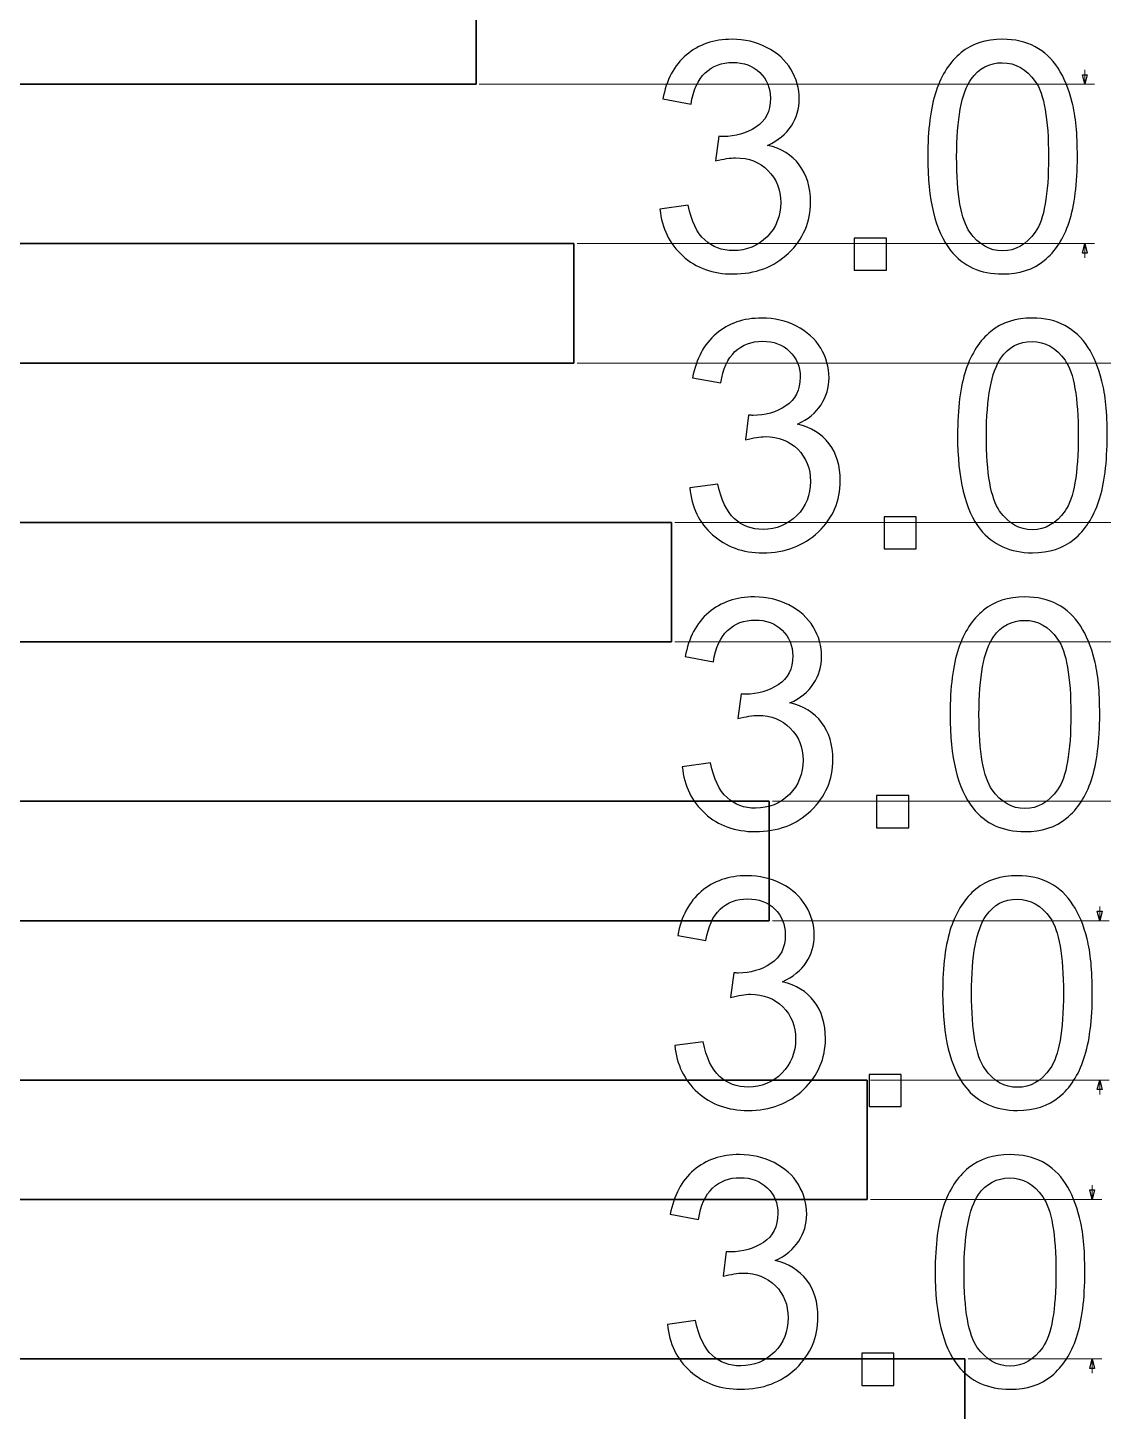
# Model space of a CAD drawing. Header units: centimetres. Extents: x -208 to 206, y -104 to 104.
# Drawn here: x -115.53 to -104.67, y -19.51 to -5.55 of the extents above; entities that cross this region are included whole.
import ezdxf

# ---------------------------------------------------------------- set-up
doc = ezdxf.new("R2010")
doc.units = ezdxf.units.CM
doc.header["$MEASUREMENT"] = 0
doc.layers.add('#Layer 1', color=7, linetype='Continuous')

msp = doc.modelspace()

# ---------------------------------------------------------------- linework, layer by layer
at = {"layer": '#Layer 1', "color": 3, "lineweight": 35}
for points in [[(-111.003, -4.91897), (-111.003, -4.91897), (-111.003, -6.12476), (-111.003, -6.12476)], [(-126.26927, -6.12476), (-126.26927, -6.12476), (-111.003, -6.12476), (-111.003, -6.12476)], [(-110.01695, -7.73219), (-110.01695, -7.73219), (-127.22598, -7.73219), (-127.22598, -7.73219)], [(-110.01695, -7.73219), (-110.01695, -7.73219), (-110.01695, -8.93798), (-110.01695, -8.93798)], [(-127.22598, -8.93798), (-127.22598, -8.93798), (-110.01695, -8.93798), (-110.01695, -8.93798)], [(-109.03068, -10.54563), (-109.03068, -10.54563), (-128.18268, -10.54563), (-128.18268, -10.54563)], [(-109.03068, -10.54563), (-109.03068, -10.54563), (-109.03068, -11.7512), (-109.03068, -11.7512)], [(-128.18268, -11.7512), (-128.18268, -11.7512), (-109.03068, -11.7512), (-109.03068, -11.7512)], [(-108.04441, -13.35884), (-108.04441, -13.35884), (-129.13916, -13.35884), (-129.13916, -13.35884)], [(-108.04441, -13.35884), (-108.04441, -13.35884), (-108.04441, -14.56441), (-108.04441, -14.56441)], [(-129.13916, -14.56441), (-129.13916, -14.56441), (-108.04441, -14.56441), (-108.04441, -14.56441)], [(-107.05814, -16.17206), (-107.05814, -16.17206), (-130.09586, -16.17206), (-130.09586, -16.17206)], [(-107.05814, -16.17206), (-107.05814, -16.17206), (-107.05814, -17.37785), (-107.05814, -17.37785)], [(-130.09586, -17.37785), (-130.09586, -17.37785), (-107.05814, -17.37785), (-107.05814, -17.37785)], [(-106.07186, -18.98528), (-106.07186, -18.98528), (-131.05257, -18.98528), (-131.05257, -18.98528)], [(-106.07186, -18.98528), (-106.07186, -18.98528), (-106.07186, -20.19107), (-106.07186, -20.19107)]]:
    msp.add_open_spline(points, degree=3, dxfattribs=at)
at = {"layer": '#Layer 1', "color": 8}
for points, knots in [([(-109.14744, -7.38483), (-109.14744, -7.38483), (-108.86235, -7.34595), (-108.86235, -7.34595), (-108.86235, -7.34595), (-108.82941, -7.50793), (-108.77434, -7.62456), (-108.69604, -7.69584), (-108.69604, -7.69584), (-108.61775, -7.76711), (-108.52164, -7.80275), (-108.40771, -7.80275), (-108.40771, -7.80275), (-108.27272, -7.80275), (-108.15879, -7.75631), (-108.067, -7.66344), (-108.067, -7.66344), (-107.97521, -7.57057), (-107.92931, -7.45556), (-107.92931, -7.31841), (-107.92931, -7.31841), (-107.92931, -7.18774), (-107.97197, -7.07975), (-108.05782, -6.99444), (-108.05782, -6.99444), (-108.14313, -6.90967), (-108.25166, -6.86701), (-108.38395, -6.86701), (-108.38395, -6.86701), (-108.43795, -6.86701), (-108.5049, -6.87781), (-108.58535, -6.89887), (-108.58535, -6.89887), (-108.58535, -6.89887), (-108.5535, -6.64941), (-108.5535, -6.64941), (-108.5535, -6.64941), (-108.5346, -6.65157), (-108.51894, -6.65265), (-108.5076, -6.65265), (-108.5076, -6.65265), (-108.38557, -6.65265), (-108.2765, -6.62079), (-108.17877, -6.55762), (-108.17877, -6.55762), (-108.08158, -6.49444), (-108.03298, -6.39725), (-108.03298, -6.26605), (-108.03298, -6.26605), (-108.03298, -6.16183), (-108.06862, -6.07544), (-108.13935, -6.00687), (-108.13935, -6.00687), (-108.21009, -5.93829), (-108.30134, -5.90428), (-108.41311, -5.90428), (-108.41311, -5.90428), (-108.52434, -5.90428), (-108.61667, -5.93937), (-108.69064, -6.00957), (-108.69064, -6.00957), (-108.76462, -6.07976), (-108.81213, -6.18505), (-108.83319, -6.32544), (-108.83319, -6.32544), (-108.83319, -6.32544), (-109.11828, -6.2736), (-109.11828, -6.2736), (-109.11828, -6.2736), (-109.08319, -6.08246), (-109.00435, -5.93397), (-108.88071, -5.82868), (-108.88071, -5.82868), (-108.7576, -5.72339), (-108.60371, -5.67102), (-108.42013, -5.67102), (-108.42013, -5.67102), (-108.29378, -5.67102), (-108.17715, -5.69802), (-108.07078, -5.75255), (-108.07078, -5.75255), (-107.96387, -5.80655), (-107.88234, -5.88052), (-107.82618, -5.97393), (-107.82618, -5.97393), (-107.76949, -6.06788), (-107.74141, -6.16723), (-107.74141, -6.27252), (-107.74141, -6.27252), (-107.74141, -6.37242), (-107.76841, -6.46313), (-107.82186, -6.5452), (-107.82186, -6.5452), (-107.87586, -6.62727), (-107.95577, -6.69261), (-108.06106, -6.7412), (-108.06106, -6.7412), (-107.92391, -6.77252), (-107.81754, -6.83839), (-107.74141, -6.93829), (-107.74141, -6.93829), (-107.66581, -7.03764), (-107.62802, -7.1629), (-107.62802, -7.31247), (-107.62802, -7.31247), (-107.62802, -7.51495), (-107.70199, -7.6872), (-107.8494, -7.82813), (-107.8494, -7.82813), (-107.99735, -7.96905), (-108.18417, -8.03925), (-108.40987, -8.03925), (-108.40987, -8.03925), (-108.61343, -8.03925), (-108.78243, -7.97823), (-108.91688, -7.85674), (-108.91688, -7.85674), (-109.05187, -7.73525), (-109.12854, -7.57813), (-109.14744, -7.38483)], [0, 0, 0, 0, 0.03225806, 0.03225806, 0.03225806, 0.03225806, 0.06451613, 0.06451613, 0.06451613, 0.06451613, 0.09677419, 0.09677419, 0.09677419, 0.09677419, 0.12903226, 0.12903226, 0.12903226, 0.12903226, 0.16129032, 0.16129032, 0.16129032, 0.16129032, 0.19354839, 0.19354839, 0.19354839, 0.19354839, 0.22580645, 0.22580645, 0.22580645, 0.22580645, 0.25806452, 0.25806452, 0.25806452, 0.25806452, 0.29032258, 0.29032258, 0.29032258, 0.29032258, 0.32258065, 0.32258065, 0.32258065, 0.32258065, 0.35483871, 0.35483871, 0.35483871, 0.35483871, 0.38709677, 0.38709677, 0.38709677, 0.38709677, 0.41935484, 0.41935484, 0.41935484, 0.41935484, 0.4516129, 0.4516129, 0.4516129, 0.4516129, 0.48387097, 0.48387097, 0.48387097, 0.48387097, 0.51612903, 0.51612903, 0.51612903, 0.51612903, 0.5483871, 0.5483871, 0.5483871, 0.5483871, 0.58064516, 0.58064516, 0.58064516, 0.58064516, 0.61290323, 0.61290323, 0.61290323, 0.61290323, 0.64516129, 0.64516129, 0.64516129, 0.64516129, 0.67741935, 0.67741935, 0.67741935, 0.67741935, 0.70967742, 0.70967742, 0.70967742, 0.70967742, 0.74193548, 0.74193548, 0.74193548, 0.74193548, 0.77419355, 0.77419355, 0.77419355, 0.77419355, 0.80645161, 0.80645161, 0.80645161, 0.80645161, 0.83870968, 0.83870968, 0.83870968, 0.83870968, 0.87096774, 0.87096774, 0.87096774, 0.87096774, 0.90322581, 0.90322581, 0.90322581, 0.90322581, 0.93548387, 0.93548387, 0.93548387, 0.93548387, 1, 1, 1, 1]), ([(-106.44552, -6.85567), (-106.44552, -6.58192), (-106.41744, -6.36054), (-106.36129, -6.19315), (-106.36129, -6.19315), (-106.30459, -6.02523), (-106.2209, -5.89618), (-106.10967, -5.80601), (-106.10967, -5.80601), (-105.99898, -5.71583), (-105.85913, -5.67102), (-105.69067, -5.67102), (-105.69067, -5.67102), (-105.56648, -5.67102), (-105.45741, -5.69586), (-105.36292, -5.74607), (-105.36292, -5.74607), (-105.26897, -5.79629), (-105.19121, -5.86864), (-105.13074, -5.96313), (-105.13074, -5.96313), (-105.07027, -6.05708), (-105.02275, -6.17209), (-104.98819, -6.30762), (-104.98819, -6.30762), (-104.9531, -6.44315), (-104.93582, -6.62619), (-104.93582, -6.85567), (-104.93582, -6.85567), (-104.93582, -7.12781), (-104.96389, -7.34811), (-105.01951, -7.51549), (-105.01951, -7.51549), (-105.07512, -7.68342), (-105.15882, -7.81247), (-105.27005, -7.90318), (-105.27005, -7.90318), (-105.38074, -7.99389), (-105.52112, -8.03925), (-105.69067, -8.03925), (-105.69067, -8.03925), (-105.91367, -8.03925), (-106.08915, -7.95987), (-106.21658, -7.80059), (-106.21658, -7.80059), (-106.36939, -7.60621), (-106.44552, -7.29141), (-106.44552, -6.85567)], [0, 0, 0, 0, 0.07692308, 0.07692308, 0.07692308, 0.07692308, 0.15384615, 0.15384615, 0.15384615, 0.15384615, 0.23076923, 0.23076923, 0.23076923, 0.23076923, 0.30769231, 0.30769231, 0.30769231, 0.30769231, 0.38461538, 0.38461538, 0.38461538, 0.38461538, 0.46153846, 0.46153846, 0.46153846, 0.46153846, 0.53846154, 0.53846154, 0.53846154, 0.53846154, 0.61538462, 0.61538462, 0.61538462, 0.61538462, 0.69230769, 0.69230769, 0.69230769, 0.69230769, 0.76923077, 0.76923077, 0.76923077, 0.76923077, 0.84615385, 0.84615385, 0.84615385, 0.84615385, 1, 1, 1, 1]), ([(-106.15395, -6.85675), (-106.15395, -7.2385), (-106.10967, -7.49228), (-106.02058, -7.61754), (-106.02058, -7.61754), (-105.93149, -7.74335), (-105.82134, -7.80599), (-105.69067, -7.80599), (-105.69067, -7.80599), (-105.56, -7.80599), (-105.44985, -7.74281), (-105.36076, -7.617), (-105.36076, -7.617), (-105.27167, -7.49066), (-105.22739, -7.23742), (-105.22739, -6.85675), (-105.22739, -6.85675), (-105.22739, -6.47501), (-105.27167, -6.22123), (-105.36076, -6.09596), (-105.36076, -6.09596), (-105.44931, -5.97015), (-105.56054, -5.90752), (-105.69391, -5.90752), (-105.69391, -5.90752), (-105.82458, -5.90752), (-105.92933, -5.96313), (-106.00762, -6.07382), (-106.00762, -6.07382), (-106.10535, -6.21475), (-106.15395, -6.47609), (-106.15395, -6.85675)], [0, 0, 0, 0, 0.11111111, 0.11111111, 0.11111111, 0.11111111, 0.22222222, 0.22222222, 0.22222222, 0.22222222, 0.33333333, 0.33333333, 0.33333333, 0.33333333, 0.44444444, 0.44444444, 0.44444444, 0.44444444, 0.55555556, 0.55555556, 0.55555556, 0.55555556, 0.66666667, 0.66666667, 0.66666667, 0.66666667, 0.77777778, 0.77777778, 0.77777778, 0.77777778, 1, 1, 1, 1]), ([(-104.86092, -6.12476), (-104.86092, -6.12476), (-104.83673, -6.02822), (-104.83673, -6.02822), (-104.83673, -6.02822), (-104.83673, -6.02822), (-104.88511, -6.02822), (-104.88511, -6.02822), (-104.88511, -6.02822), (-104.88511, -6.02822), (-104.86092, -6.12476), (-104.86092, -6.12476)], [0, 0, 0, 0, 0.25, 0.25, 0.25, 0.25, 0.5, 0.5, 0.5, 0.5, 1, 1, 1, 1]), ([(-107.18688, -8.00037), (-107.18688, -8.00037), (-107.18688, -7.6764), (-107.18688, -7.6764), (-107.18688, -7.6764), (-107.18688, -7.6764), (-106.86291, -7.6764), (-106.86291, -7.6764), (-106.86291, -7.6764), (-106.86291, -7.6764), (-106.86291, -8.00037), (-106.86291, -8.00037), (-106.86291, -8.00037), (-106.86291, -8.00037), (-107.18688, -8.00037), (-107.18688, -8.00037)], [0, 0, 0, 0, 0.2, 0.2, 0.2, 0.2, 0.4, 0.4, 0.4, 0.4, 0.6, 0.6, 0.6, 0.6, 1, 1, 1, 1]), ([(-104.86092, -7.73219), (-104.86092, -7.73219), (-104.88511, -7.82873), (-104.88511, -7.82873), (-104.88511, -7.82873), (-104.88511, -7.82873), (-104.83673, -7.82873), (-104.83673, -7.82873), (-104.83673, -7.82873), (-104.83673, -7.82873), (-104.86092, -7.73219), (-104.86092, -7.73219)], [0, 0, 0, 0, 0.25, 0.25, 0.25, 0.25, 0.5, 0.5, 0.5, 0.5, 1, 1, 1, 1]), ([(-108.847, -10.19802), (-108.847, -10.19802), (-108.56191, -10.15914), (-108.56191, -10.15914), (-108.56191, -10.15914), (-108.52897, -10.32112), (-108.4739, -10.43775), (-108.3956, -10.50903), (-108.3956, -10.50903), (-108.31731, -10.5803), (-108.2212, -10.61594), (-108.10727, -10.61594), (-108.10727, -10.61594), (-107.97228, -10.61594), (-107.85835, -10.5695), (-107.76656, -10.47663), (-107.76656, -10.47663), (-107.67477, -10.38376), (-107.62887, -10.26875), (-107.62887, -10.1316), (-107.62887, -10.1316), (-107.62887, -10.00093), (-107.67153, -9.89294), (-107.75738, -9.80763), (-107.75738, -9.80763), (-107.84269, -9.72286), (-107.95122, -9.6802), (-108.08351, -9.6802), (-108.08351, -9.6802), (-108.13751, -9.6802), (-108.20446, -9.691), (-108.28491, -9.71206), (-108.28491, -9.71206), (-108.28491, -9.71206), (-108.25306, -9.4626), (-108.25306, -9.4626), (-108.25306, -9.4626), (-108.23416, -9.46476), (-108.2185, -9.46584), (-108.20716, -9.46584), (-108.20716, -9.46584), (-108.08513, -9.46584), (-107.97606, -9.43398), (-107.87833, -9.37081), (-107.87833, -9.37081), (-107.78114, -9.30763), (-107.73254, -9.21044), (-107.73254, -9.07924), (-107.73254, -9.07924), (-107.73254, -8.97502), (-107.76818, -8.88863), (-107.83891, -8.82006), (-107.83891, -8.82006), (-107.90965, -8.75148), (-108.0009, -8.71747), (-108.11267, -8.71747), (-108.11267, -8.71747), (-108.2239, -8.71747), (-108.31623, -8.75256), (-108.3902, -8.82276), (-108.3902, -8.82276), (-108.46418, -8.89295), (-108.51169, -8.99824), (-108.53275, -9.13863), (-108.53275, -9.13863), (-108.53275, -9.13863), (-108.81784, -9.08679), (-108.81784, -9.08679), (-108.81784, -9.08679), (-108.78275, -8.89565), (-108.70391, -8.74716), (-108.58027, -8.64187), (-108.58027, -8.64187), (-108.45716, -8.53658), (-108.30327, -8.48421), (-108.11969, -8.48421), (-108.11969, -8.48421), (-107.99334, -8.48421), (-107.87671, -8.51121), (-107.77034, -8.56574), (-107.77034, -8.56574), (-107.66343, -8.61974), (-107.5819, -8.69371), (-107.52574, -8.78712), (-107.52574, -8.78712), (-107.46905, -8.88107), (-107.44097, -8.98042), (-107.44097, -9.08571), (-107.44097, -9.08571), (-107.44097, -9.18561), (-107.46797, -9.27632), (-107.52142, -9.35839), (-107.52142, -9.35839), (-107.57542, -9.44046), (-107.65533, -9.5058), (-107.76062, -9.55439), (-107.76062, -9.55439), (-107.62347, -9.58571), (-107.5171, -9.65158), (-107.44097, -9.75148), (-107.44097, -9.75148), (-107.36537, -9.85083), (-107.32758, -9.97609), (-107.32758, -10.12566), (-107.32758, -10.12566), (-107.32758, -10.32814), (-107.40155, -10.50039), (-107.54896, -10.64132), (-107.54896, -10.64132), (-107.69691, -10.78224), (-107.88373, -10.85244), (-108.10943, -10.85244), (-108.10943, -10.85244), (-108.31299, -10.85244), (-108.48199, -10.79142), (-108.61644, -10.66993), (-108.61644, -10.66993), (-108.75143, -10.54844), (-108.8281, -10.39132), (-108.847, -10.19802)], [0, 0, 0, 0, 0.03225806, 0.03225806, 0.03225806, 0.03225806, 0.06451613, 0.06451613, 0.06451613, 0.06451613, 0.09677419, 0.09677419, 0.09677419, 0.09677419, 0.12903226, 0.12903226, 0.12903226, 0.12903226, 0.16129032, 0.16129032, 0.16129032, 0.16129032, 0.19354839, 0.19354839, 0.19354839, 0.19354839, 0.22580645, 0.22580645, 0.22580645, 0.22580645, 0.25806452, 0.25806452, 0.25806452, 0.25806452, 0.29032258, 0.29032258, 0.29032258, 0.29032258, 0.32258065, 0.32258065, 0.32258065, 0.32258065, 0.35483871, 0.35483871, 0.35483871, 0.35483871, 0.38709677, 0.38709677, 0.38709677, 0.38709677, 0.41935484, 0.41935484, 0.41935484, 0.41935484, 0.4516129, 0.4516129, 0.4516129, 0.4516129, 0.48387097, 0.48387097, 0.48387097, 0.48387097, 0.51612903, 0.51612903, 0.51612903, 0.51612903, 0.5483871, 0.5483871, 0.5483871, 0.5483871, 0.58064516, 0.58064516, 0.58064516, 0.58064516, 0.61290323, 0.61290323, 0.61290323, 0.61290323, 0.64516129, 0.64516129, 0.64516129, 0.64516129, 0.67741935, 0.67741935, 0.67741935, 0.67741935, 0.70967742, 0.70967742, 0.70967742, 0.70967742, 0.74193548, 0.74193548, 0.74193548, 0.74193548, 0.77419355, 0.77419355, 0.77419355, 0.77419355, 0.80645161, 0.80645161, 0.80645161, 0.80645161, 0.83870968, 0.83870968, 0.83870968, 0.83870968, 0.87096774, 0.87096774, 0.87096774, 0.87096774, 0.90322581, 0.90322581, 0.90322581, 0.90322581, 0.93548387, 0.93548387, 0.93548387, 0.93548387, 1, 1, 1, 1]), ([(-106.14508, -9.66886), (-106.14508, -9.39511), (-106.117, -9.17373), (-106.06085, -9.00634), (-106.06085, -9.00634), (-106.00415, -8.83842), (-105.92046, -8.70937), (-105.80923, -8.6192), (-105.80923, -8.6192), (-105.69854, -8.52902), (-105.55869, -8.48421), (-105.39023, -8.48421), (-105.39023, -8.48421), (-105.26604, -8.48421), (-105.15697, -8.50905), (-105.06248, -8.55926), (-105.06248, -8.55926), (-104.96853, -8.60948), (-104.89077, -8.68183), (-104.8303, -8.77632), (-104.8303, -8.77632), (-104.76983, -8.87027), (-104.72231, -8.98528), (-104.68775, -9.12081), (-104.68775, -9.12081), (-104.65266, -9.25634), (-104.63538, -9.43938), (-104.63538, -9.66886), (-104.63538, -9.66886), (-104.63538, -9.941), (-104.66345, -10.1613), (-104.71907, -10.32868), (-104.71907, -10.32868), (-104.77468, -10.49661), (-104.85838, -10.62566), (-104.96961, -10.71637), (-104.96961, -10.71637), (-105.0803, -10.80708), (-105.22068, -10.85244), (-105.39023, -10.85244), (-105.39023, -10.85244), (-105.61323, -10.85244), (-105.78871, -10.77306), (-105.91614, -10.61378), (-105.91614, -10.61378), (-106.06895, -10.4194), (-106.14508, -10.1046), (-106.14508, -9.66886)], [0, 0, 0, 0, 0.07692308, 0.07692308, 0.07692308, 0.07692308, 0.15384615, 0.15384615, 0.15384615, 0.15384615, 0.23076923, 0.23076923, 0.23076923, 0.23076923, 0.30769231, 0.30769231, 0.30769231, 0.30769231, 0.38461538, 0.38461538, 0.38461538, 0.38461538, 0.46153846, 0.46153846, 0.46153846, 0.46153846, 0.53846154, 0.53846154, 0.53846154, 0.53846154, 0.61538462, 0.61538462, 0.61538462, 0.61538462, 0.69230769, 0.69230769, 0.69230769, 0.69230769, 0.76923077, 0.76923077, 0.76923077, 0.76923077, 0.84615385, 0.84615385, 0.84615385, 0.84615385, 1, 1, 1, 1]), ([(-105.85351, -9.66994), (-105.85351, -10.05169), (-105.80923, -10.30547), (-105.72014, -10.43073), (-105.72014, -10.43073), (-105.63105, -10.55654), (-105.5209, -10.61918), (-105.39023, -10.61918), (-105.39023, -10.61918), (-105.25956, -10.61918), (-105.14941, -10.556), (-105.06032, -10.43019), (-105.06032, -10.43019), (-104.97123, -10.30385), (-104.92695, -10.05061), (-104.92695, -9.66994), (-104.92695, -9.66994), (-104.92695, -9.2882), (-104.97123, -9.03442), (-105.06032, -8.90915), (-105.06032, -8.90915), (-105.14887, -8.78334), (-105.2601, -8.72071), (-105.39347, -8.72071), (-105.39347, -8.72071), (-105.52414, -8.72071), (-105.62889, -8.77632), (-105.70718, -8.88701), (-105.70718, -8.88701), (-105.80491, -9.02794), (-105.85351, -9.28928), (-105.85351, -9.66994)], [0, 0, 0, 0, 0.11111111, 0.11111111, 0.11111111, 0.11111111, 0.22222222, 0.22222222, 0.22222222, 0.22222222, 0.33333333, 0.33333333, 0.33333333, 0.33333333, 0.44444444, 0.44444444, 0.44444444, 0.44444444, 0.55555556, 0.55555556, 0.55555556, 0.55555556, 0.66666667, 0.66666667, 0.66666667, 0.66666667, 0.77777778, 0.77777778, 0.77777778, 0.77777778, 1, 1, 1, 1]), ([(-106.88644, -10.81356), (-106.88644, -10.81356), (-106.88644, -10.48959), (-106.88644, -10.48959), (-106.88644, -10.48959), (-106.88644, -10.48959), (-106.56247, -10.48959), (-106.56247, -10.48959), (-106.56247, -10.48959), (-106.56247, -10.48959), (-106.56247, -10.81356), (-106.56247, -10.81356), (-106.56247, -10.81356), (-106.56247, -10.81356), (-106.88644, -10.81356), (-106.88644, -10.81356)], [0, 0, 0, 0, 0.2, 0.2, 0.2, 0.2, 0.4, 0.4, 0.4, 0.4, 0.6, 0.6, 0.6, 0.6, 1, 1, 1, 1]), ([(-108.92215, -13.01129), (-108.92215, -13.01129), (-108.63706, -12.97241), (-108.63706, -12.97241), (-108.63706, -12.97241), (-108.60412, -13.13439), (-108.54905, -13.25102), (-108.47075, -13.3223), (-108.47075, -13.3223), (-108.39246, -13.39357), (-108.29635, -13.42921), (-108.18242, -13.42921), (-108.18242, -13.42921), (-108.04743, -13.42921), (-107.9335, -13.38277), (-107.84171, -13.2899), (-107.84171, -13.2899), (-107.74992, -13.19703), (-107.70402, -13.08202), (-107.70402, -12.94487), (-107.70402, -12.94487), (-107.70402, -12.8142), (-107.74668, -12.70621), (-107.83253, -12.6209), (-107.83253, -12.6209), (-107.91784, -12.53613), (-108.02637, -12.49347), (-108.15866, -12.49347), (-108.15866, -12.49347), (-108.21266, -12.49347), (-108.27961, -12.50427), (-108.36006, -12.52533), (-108.36006, -12.52533), (-108.36006, -12.52533), (-108.32821, -12.27587), (-108.32821, -12.27587), (-108.32821, -12.27587), (-108.30931, -12.27803), (-108.29365, -12.27911), (-108.28231, -12.27911), (-108.28231, -12.27911), (-108.16028, -12.27911), (-108.05121, -12.24725), (-107.95348, -12.18408), (-107.95348, -12.18408), (-107.85629, -12.1209), (-107.80769, -12.02371), (-107.80769, -11.89251), (-107.80769, -11.89251), (-107.80769, -11.78829), (-107.84333, -11.7019), (-107.91406, -11.63333), (-107.91406, -11.63333), (-107.9848, -11.56475), (-108.07605, -11.53074), (-108.18782, -11.53074), (-108.18782, -11.53074), (-108.29905, -11.53074), (-108.39138, -11.56583), (-108.46535, -11.63603), (-108.46535, -11.63603), (-108.53933, -11.70622), (-108.58684, -11.81151), (-108.6079, -11.9519), (-108.6079, -11.9519), (-108.6079, -11.9519), (-108.89299, -11.90006), (-108.89299, -11.90006), (-108.89299, -11.90006), (-108.8579, -11.70892), (-108.77906, -11.56043), (-108.65542, -11.45514), (-108.65542, -11.45514), (-108.53231, -11.34985), (-108.37842, -11.29748), (-108.19484, -11.29748), (-108.19484, -11.29748), (-108.06849, -11.29748), (-107.95186, -11.32448), (-107.84549, -11.37901), (-107.84549, -11.37901), (-107.73858, -11.43301), (-107.65705, -11.50698), (-107.60089, -11.60039), (-107.60089, -11.60039), (-107.5442, -11.69434), (-107.51612, -11.79369), (-107.51612, -11.89898), (-107.51612, -11.89898), (-107.51612, -11.99888), (-107.54312, -12.08959), (-107.59657, -12.17166), (-107.59657, -12.17166), (-107.65057, -12.25373), (-107.73048, -12.31907), (-107.83577, -12.36766), (-107.83577, -12.36766), (-107.69862, -12.39898), (-107.59225, -12.46485), (-107.51612, -12.56475), (-107.51612, -12.56475), (-107.44052, -12.6641), (-107.40273, -12.78936), (-107.40273, -12.93893), (-107.40273, -12.93893), (-107.40273, -13.14141), (-107.4767, -13.31366), (-107.62411, -13.45459), (-107.62411, -13.45459), (-107.77206, -13.59551), (-107.95888, -13.66571), (-108.18458, -13.66571), (-108.18458, -13.66571), (-108.38814, -13.66571), (-108.55714, -13.60469), (-108.69159, -13.4832), (-108.69159, -13.4832), (-108.82658, -13.36171), (-108.90325, -13.20459), (-108.92215, -13.01129)], [0, 0, 0, 0, 0.03225806, 0.03225806, 0.03225806, 0.03225806, 0.06451613, 0.06451613, 0.06451613, 0.06451613, 0.09677419, 0.09677419, 0.09677419, 0.09677419, 0.12903226, 0.12903226, 0.12903226, 0.12903226, 0.16129032, 0.16129032, 0.16129032, 0.16129032, 0.19354839, 0.19354839, 0.19354839, 0.19354839, 0.22580645, 0.22580645, 0.22580645, 0.22580645, 0.25806452, 0.25806452, 0.25806452, 0.25806452, 0.29032258, 0.29032258, 0.29032258, 0.29032258, 0.32258065, 0.32258065, 0.32258065, 0.32258065, 0.35483871, 0.35483871, 0.35483871, 0.35483871, 0.38709677, 0.38709677, 0.38709677, 0.38709677, 0.41935484, 0.41935484, 0.41935484, 0.41935484, 0.4516129, 0.4516129, 0.4516129, 0.4516129, 0.48387097, 0.48387097, 0.48387097, 0.48387097, 0.51612903, 0.51612903, 0.51612903, 0.51612903, 0.5483871, 0.5483871, 0.5483871, 0.5483871, 0.58064516, 0.58064516, 0.58064516, 0.58064516, 0.61290323, 0.61290323, 0.61290323, 0.61290323, 0.64516129, 0.64516129, 0.64516129, 0.64516129, 0.67741935, 0.67741935, 0.67741935, 0.67741935, 0.70967742, 0.70967742, 0.70967742, 0.70967742, 0.74193548, 0.74193548, 0.74193548, 0.74193548, 0.77419355, 0.77419355, 0.77419355, 0.77419355, 0.80645161, 0.80645161, 0.80645161, 0.80645161, 0.83870968, 0.83870968, 0.83870968, 0.83870968, 0.87096774, 0.87096774, 0.87096774, 0.87096774, 0.90322581, 0.90322581, 0.90322581, 0.90322581, 0.93548387, 0.93548387, 0.93548387, 0.93548387, 1, 1, 1, 1]), ([(-106.22023, -12.48213), (-106.22023, -12.20838), (-106.19215, -11.987), (-106.136, -11.81961), (-106.136, -11.81961), (-106.0793, -11.65169), (-105.99561, -11.52264), (-105.88438, -11.43247), (-105.88438, -11.43247), (-105.77369, -11.34229), (-105.63384, -11.29748), (-105.46538, -11.29748), (-105.46538, -11.29748), (-105.34119, -11.29748), (-105.23212, -11.32232), (-105.13763, -11.37253), (-105.13763, -11.37253), (-105.04368, -11.42275), (-104.96592, -11.4951), (-104.90545, -11.58959), (-104.90545, -11.58959), (-104.84498, -11.68354), (-104.79746, -11.79855), (-104.7629, -11.93408), (-104.7629, -11.93408), (-104.72781, -12.06961), (-104.71053, -12.25265), (-104.71053, -12.48213), (-104.71053, -12.48213), (-104.71053, -12.75427), (-104.7386, -12.97457), (-104.79422, -13.14195), (-104.79422, -13.14195), (-104.84983, -13.30988), (-104.93353, -13.43893), (-105.04476, -13.52964), (-105.04476, -13.52964), (-105.15545, -13.62035), (-105.29583, -13.66571), (-105.46538, -13.66571), (-105.46538, -13.66571), (-105.68838, -13.66571), (-105.86386, -13.58633), (-105.99129, -13.42705), (-105.99129, -13.42705), (-106.1441, -13.23267), (-106.22023, -12.91787), (-106.22023, -12.48213)], [0, 0, 0, 0, 0.07692308, 0.07692308, 0.07692308, 0.07692308, 0.15384615, 0.15384615, 0.15384615, 0.15384615, 0.23076923, 0.23076923, 0.23076923, 0.23076923, 0.30769231, 0.30769231, 0.30769231, 0.30769231, 0.38461538, 0.38461538, 0.38461538, 0.38461538, 0.46153846, 0.46153846, 0.46153846, 0.46153846, 0.53846154, 0.53846154, 0.53846154, 0.53846154, 0.61538462, 0.61538462, 0.61538462, 0.61538462, 0.69230769, 0.69230769, 0.69230769, 0.69230769, 0.76923077, 0.76923077, 0.76923077, 0.76923077, 0.84615385, 0.84615385, 0.84615385, 0.84615385, 1, 1, 1, 1]), ([(-105.92866, -12.48321), (-105.92866, -12.86496), (-105.88438, -13.11874), (-105.79529, -13.244), (-105.79529, -13.244), (-105.7062, -13.36981), (-105.59605, -13.43245), (-105.46538, -13.43245), (-105.46538, -13.43245), (-105.33471, -13.43245), (-105.22456, -13.36927), (-105.13547, -13.24346), (-105.13547, -13.24346), (-105.04638, -13.11712), (-105.0021, -12.86388), (-105.0021, -12.48321), (-105.0021, -12.48321), (-105.0021, -12.10147), (-105.04638, -11.84769), (-105.13547, -11.72242), (-105.13547, -11.72242), (-105.22402, -11.59661), (-105.33525, -11.53398), (-105.46862, -11.53398), (-105.46862, -11.53398), (-105.59929, -11.53398), (-105.70404, -11.58959), (-105.78233, -11.70028), (-105.78233, -11.70028), (-105.88006, -11.84121), (-105.92866, -12.10255), (-105.92866, -12.48321)], [0, 0, 0, 0, 0.11111111, 0.11111111, 0.11111111, 0.11111111, 0.22222222, 0.22222222, 0.22222222, 0.22222222, 0.33333333, 0.33333333, 0.33333333, 0.33333333, 0.44444444, 0.44444444, 0.44444444, 0.44444444, 0.55555556, 0.55555556, 0.55555556, 0.55555556, 0.66666667, 0.66666667, 0.66666667, 0.66666667, 0.77777778, 0.77777778, 0.77777778, 0.77777778, 1, 1, 1, 1]), ([(-106.96159, -13.62683), (-106.96159, -13.62683), (-106.96159, -13.30286), (-106.96159, -13.30286), (-106.96159, -13.30286), (-106.96159, -13.30286), (-106.63762, -13.30286), (-106.63762, -13.30286), (-106.63762, -13.30286), (-106.63762, -13.30286), (-106.63762, -13.62683), (-106.63762, -13.62683), (-106.63762, -13.62683), (-106.63762, -13.62683), (-106.96159, -13.62683), (-106.96159, -13.62683)], [0, 0, 0, 0, 0.2, 0.2, 0.2, 0.2, 0.4, 0.4, 0.4, 0.4, 0.6, 0.6, 0.6, 0.6, 1, 1, 1, 1]), ([(-108.99722, -15.82456), (-108.99722, -15.82456), (-108.71213, -15.78568), (-108.71213, -15.78568), (-108.71213, -15.78568), (-108.67919, -15.94766), (-108.62412, -16.06429), (-108.54582, -16.13557), (-108.54582, -16.13557), (-108.46753, -16.20684), (-108.37142, -16.24248), (-108.25749, -16.24248), (-108.25749, -16.24248), (-108.1225, -16.24248), (-108.00857, -16.19604), (-107.91678, -16.10317), (-107.91678, -16.10317), (-107.82499, -16.0103), (-107.77909, -15.89529), (-107.77909, -15.75814), (-107.77909, -15.75814), (-107.77909, -15.62747), (-107.82175, -15.51948), (-107.9076, -15.43417), (-107.9076, -15.43417), (-107.99291, -15.3494), (-108.10144, -15.30674), (-108.23373, -15.30674), (-108.23373, -15.30674), (-108.28773, -15.30674), (-108.35468, -15.31754), (-108.43513, -15.3386), (-108.43513, -15.3386), (-108.43513, -15.3386), (-108.40328, -15.08914), (-108.40328, -15.08914), (-108.40328, -15.08914), (-108.38438, -15.0913), (-108.36872, -15.09238), (-108.35738, -15.09238), (-108.35738, -15.09238), (-108.23535, -15.09238), (-108.12628, -15.06052), (-108.02855, -14.99735), (-108.02855, -14.99735), (-107.93136, -14.93417), (-107.88276, -14.83698), (-107.88276, -14.70578), (-107.88276, -14.70578), (-107.88276, -14.60156), (-107.9184, -14.51517), (-107.98913, -14.4466), (-107.98913, -14.4466), (-108.05987, -14.37802), (-108.15112, -14.34401), (-108.26289, -14.34401), (-108.26289, -14.34401), (-108.37412, -14.34401), (-108.46645, -14.3791), (-108.54042, -14.4493), (-108.54042, -14.4493), (-108.6144, -14.51949), (-108.66191, -14.62478), (-108.68297, -14.76517), (-108.68297, -14.76517), (-108.68297, -14.76517), (-108.96806, -14.71333), (-108.96806, -14.71333), (-108.96806, -14.71333), (-108.93297, -14.52219), (-108.85413, -14.3737), (-108.73049, -14.26841), (-108.73049, -14.26841), (-108.60738, -14.16312), (-108.45349, -14.11075), (-108.26991, -14.11075), (-108.26991, -14.11075), (-108.14356, -14.11075), (-108.02693, -14.13775), (-107.92056, -14.19228), (-107.92056, -14.19228), (-107.81365, -14.24628), (-107.73212, -14.32025), (-107.67596, -14.41366), (-107.67596, -14.41366), (-107.61927, -14.50761), (-107.59119, -14.60696), (-107.59119, -14.71225), (-107.59119, -14.71225), (-107.59119, -14.81215), (-107.61819, -14.90286), (-107.67164, -14.98493), (-107.67164, -14.98493), (-107.72564, -15.067), (-107.80555, -15.13234), (-107.91084, -15.18093), (-107.91084, -15.18093), (-107.77369, -15.21225), (-107.66732, -15.27812), (-107.59119, -15.37802), (-107.59119, -15.37802), (-107.51559, -15.47737), (-107.4778, -15.60263), (-107.4778, -15.7522), (-107.4778, -15.7522), (-107.4778, -15.95468), (-107.55177, -16.12693), (-107.69918, -16.26786), (-107.69918, -16.26786), (-107.84713, -16.40878), (-108.03395, -16.47898), (-108.25965, -16.47898), (-108.25965, -16.47898), (-108.46321, -16.47898), (-108.63221, -16.41796), (-108.76666, -16.29647), (-108.76666, -16.29647), (-108.90165, -16.17498), (-108.97832, -16.01786), (-108.99722, -15.82456)], [0, 0, 0, 0, 0.03225806, 0.03225806, 0.03225806, 0.03225806, 0.06451613, 0.06451613, 0.06451613, 0.06451613, 0.09677419, 0.09677419, 0.09677419, 0.09677419, 0.12903226, 0.12903226, 0.12903226, 0.12903226, 0.16129032, 0.16129032, 0.16129032, 0.16129032, 0.19354839, 0.19354839, 0.19354839, 0.19354839, 0.22580645, 0.22580645, 0.22580645, 0.22580645, 0.25806452, 0.25806452, 0.25806452, 0.25806452, 0.29032258, 0.29032258, 0.29032258, 0.29032258, 0.32258065, 0.32258065, 0.32258065, 0.32258065, 0.35483871, 0.35483871, 0.35483871, 0.35483871, 0.38709677, 0.38709677, 0.38709677, 0.38709677, 0.41935484, 0.41935484, 0.41935484, 0.41935484, 0.4516129, 0.4516129, 0.4516129, 0.4516129, 0.48387097, 0.48387097, 0.48387097, 0.48387097, 0.51612903, 0.51612903, 0.51612903, 0.51612903, 0.5483871, 0.5483871, 0.5483871, 0.5483871, 0.58064516, 0.58064516, 0.58064516, 0.58064516, 0.61290323, 0.61290323, 0.61290323, 0.61290323, 0.64516129, 0.64516129, 0.64516129, 0.64516129, 0.67741935, 0.67741935, 0.67741935, 0.67741935, 0.70967742, 0.70967742, 0.70967742, 0.70967742, 0.74193548, 0.74193548, 0.74193548, 0.74193548, 0.77419355, 0.77419355, 0.77419355, 0.77419355, 0.80645161, 0.80645161, 0.80645161, 0.80645161, 0.83870968, 0.83870968, 0.83870968, 0.83870968, 0.87096774, 0.87096774, 0.87096774, 0.87096774, 0.90322581, 0.90322581, 0.90322581, 0.90322581, 0.93548387, 0.93548387, 0.93548387, 0.93548387, 1, 1, 1, 1]), ([(-106.2953, -15.2954), (-106.2953, -15.02165), (-106.26722, -14.80027), (-106.21107, -14.63288), (-106.21107, -14.63288), (-106.15437, -14.46496), (-106.07068, -14.33591), (-105.95945, -14.24574), (-105.95945, -14.24574), (-105.84876, -14.15556), (-105.70891, -14.11075), (-105.54045, -14.11075), (-105.54045, -14.11075), (-105.41626, -14.11075), (-105.30719, -14.13559), (-105.2127, -14.1858), (-105.2127, -14.1858), (-105.11875, -14.23602), (-105.04099, -14.30837), (-104.98052, -14.40286), (-104.98052, -14.40286), (-104.92005, -14.49681), (-104.87253, -14.61182), (-104.83797, -14.74735), (-104.83797, -14.74735), (-104.80288, -14.88288), (-104.7856, -15.06592), (-104.7856, -15.2954), (-104.7856, -15.2954), (-104.7856, -15.56754), (-104.81367, -15.78784), (-104.86929, -15.95522), (-104.86929, -15.95522), (-104.9249, -16.12315), (-105.0086, -16.2522), (-105.11983, -16.34291), (-105.11983, -16.34291), (-105.23052, -16.43362), (-105.3709, -16.47898), (-105.54045, -16.47898), (-105.54045, -16.47898), (-105.76345, -16.47898), (-105.93893, -16.3996), (-106.06636, -16.24032), (-106.06636, -16.24032), (-106.21917, -16.04594), (-106.2953, -15.73114), (-106.2953, -15.2954)], [0, 0, 0, 0, 0.07692308, 0.07692308, 0.07692308, 0.07692308, 0.15384615, 0.15384615, 0.15384615, 0.15384615, 0.23076923, 0.23076923, 0.23076923, 0.23076923, 0.30769231, 0.30769231, 0.30769231, 0.30769231, 0.38461538, 0.38461538, 0.38461538, 0.38461538, 0.46153846, 0.46153846, 0.46153846, 0.46153846, 0.53846154, 0.53846154, 0.53846154, 0.53846154, 0.61538462, 0.61538462, 0.61538462, 0.61538462, 0.69230769, 0.69230769, 0.69230769, 0.69230769, 0.76923077, 0.76923077, 0.76923077, 0.76923077, 0.84615385, 0.84615385, 0.84615385, 0.84615385, 1, 1, 1, 1]), ([(-106.00373, -15.29648), (-106.00373, -15.67823), (-105.95945, -15.93201), (-105.87036, -16.05727), (-105.87036, -16.05727), (-105.78127, -16.18308), (-105.67112, -16.24572), (-105.54045, -16.24572), (-105.54045, -16.24572), (-105.40978, -16.24572), (-105.29963, -16.18254), (-105.21054, -16.05673), (-105.21054, -16.05673), (-105.12145, -15.93039), (-105.07717, -15.67715), (-105.07717, -15.29648), (-105.07717, -15.29648), (-105.07717, -14.91474), (-105.12145, -14.66096), (-105.21054, -14.53569), (-105.21054, -14.53569), (-105.29909, -14.40988), (-105.41032, -14.34725), (-105.54369, -14.34725), (-105.54369, -14.34725), (-105.67436, -14.34725), (-105.77911, -14.40286), (-105.8574, -14.51355), (-105.8574, -14.51355), (-105.95513, -14.65448), (-106.00373, -14.91582), (-106.00373, -15.29648)], [0, 0, 0, 0, 0.11111111, 0.11111111, 0.11111111, 0.11111111, 0.22222222, 0.22222222, 0.22222222, 0.22222222, 0.33333333, 0.33333333, 0.33333333, 0.33333333, 0.44444444, 0.44444444, 0.44444444, 0.44444444, 0.55555556, 0.55555556, 0.55555556, 0.55555556, 0.66666667, 0.66666667, 0.66666667, 0.66666667, 0.77777778, 0.77777778, 0.77777778, 0.77777778, 1, 1, 1, 1]), ([(-104.71084, -14.56441), (-104.71084, -14.56441), (-104.68665, -14.46809), (-104.68665, -14.46809), (-104.68665, -14.46809), (-104.68665, -14.46809), (-104.73481, -14.46809), (-104.73481, -14.46809), (-104.73481, -14.46809), (-104.73481, -14.46809), (-104.71084, -14.56441), (-104.71084, -14.56441)], [0, 0, 0, 0, 0.25, 0.25, 0.25, 0.25, 0.5, 0.5, 0.5, 0.5, 1, 1, 1, 1]), ([(-107.03666, -16.4401), (-107.03666, -16.4401), (-107.03666, -16.11613), (-107.03666, -16.11613), (-107.03666, -16.11613), (-107.03666, -16.11613), (-106.71269, -16.11613), (-106.71269, -16.11613), (-106.71269, -16.11613), (-106.71269, -16.11613), (-106.71269, -16.4401), (-106.71269, -16.4401), (-106.71269, -16.4401), (-106.71269, -16.4401), (-107.03666, -16.4401), (-107.03666, -16.4401)], [0, 0, 0, 0, 0.2, 0.2, 0.2, 0.2, 0.4, 0.4, 0.4, 0.4, 0.6, 0.6, 0.6, 0.6, 1, 1, 1, 1]), ([(-104.71084, -16.17206), (-104.71084, -16.17206), (-104.73481, -16.2686), (-104.73481, -16.2686), (-104.73481, -16.2686), (-104.73481, -16.2686), (-104.68665, -16.2686), (-104.68665, -16.2686), (-104.68665, -16.2686), (-104.68665, -16.2686), (-104.71084, -16.17206), (-104.71084, -16.17206)], [0, 0, 0, 0, 0.25, 0.25, 0.25, 0.25, 0.5, 0.5, 0.5, 0.5, 1, 1, 1, 1]), ([(-109.07237, -18.63783), (-109.07237, -18.63783), (-108.78728, -18.59895), (-108.78728, -18.59895), (-108.78728, -18.59895), (-108.75434, -18.76093), (-108.69927, -18.87756), (-108.62097, -18.94884), (-108.62097, -18.94884), (-108.54268, -19.02011), (-108.44657, -19.05575), (-108.33264, -19.05575), (-108.33264, -19.05575), (-108.19765, -19.05575), (-108.08372, -19.00931), (-107.99193, -18.91644), (-107.99193, -18.91644), (-107.90014, -18.82357), (-107.85424, -18.70856), (-107.85424, -18.57141), (-107.85424, -18.57141), (-107.85424, -18.44074), (-107.8969, -18.33275), (-107.98275, -18.24744), (-107.98275, -18.24744), (-108.06806, -18.16267), (-108.17659, -18.12001), (-108.30888, -18.12001), (-108.30888, -18.12001), (-108.36288, -18.12001), (-108.42983, -18.13081), (-108.51028, -18.15187), (-108.51028, -18.15187), (-108.51028, -18.15187), (-108.47843, -17.90241), (-108.47843, -17.90241), (-108.47843, -17.90241), (-108.45953, -17.90457), (-108.44387, -17.90565), (-108.43253, -17.90565), (-108.43253, -17.90565), (-108.3105, -17.90565), (-108.20143, -17.87379), (-108.1037, -17.81062), (-108.1037, -17.81062), (-108.00651, -17.74744), (-107.95791, -17.65025), (-107.95791, -17.51905), (-107.95791, -17.51905), (-107.95791, -17.41483), (-107.99355, -17.32844), (-108.06428, -17.25987), (-108.06428, -17.25987), (-108.13502, -17.19129), (-108.22627, -17.15728), (-108.33804, -17.15728), (-108.33804, -17.15728), (-108.44927, -17.15728), (-108.5416, -17.19237), (-108.61557, -17.26257), (-108.61557, -17.26257), (-108.68955, -17.33276), (-108.73706, -17.43805), (-108.75812, -17.57844), (-108.75812, -17.57844), (-108.75812, -17.57844), (-109.04321, -17.5266), (-109.04321, -17.5266), (-109.04321, -17.5266), (-109.00812, -17.33546), (-108.92928, -17.18697), (-108.80564, -17.08168), (-108.80564, -17.08168), (-108.68253, -16.97639), (-108.52864, -16.92402), (-108.34506, -16.92402), (-108.34506, -16.92402), (-108.21871, -16.92402), (-108.10208, -16.95102), (-107.99571, -17.00555), (-107.99571, -17.00555), (-107.8888, -17.05955), (-107.80727, -17.13352), (-107.75111, -17.22693), (-107.75111, -17.22693), (-107.69442, -17.32088), (-107.66634, -17.42023), (-107.66634, -17.52552), (-107.66634, -17.52552), (-107.66634, -17.62542), (-107.69334, -17.71613), (-107.74679, -17.7982), (-107.74679, -17.7982), (-107.80079, -17.88027), (-107.8807, -17.94561), (-107.98599, -17.9942), (-107.98599, -17.9942), (-107.84884, -18.02552), (-107.74247, -18.09139), (-107.66634, -18.19129), (-107.66634, -18.19129), (-107.59074, -18.29064), (-107.55295, -18.4159), (-107.55295, -18.56547), (-107.55295, -18.56547), (-107.55295, -18.76795), (-107.62692, -18.9402), (-107.77433, -19.08113), (-107.77433, -19.08113), (-107.92228, -19.22205), (-108.1091, -19.29225), (-108.3348, -19.29225), (-108.3348, -19.29225), (-108.53836, -19.29225), (-108.70736, -19.23123), (-108.84181, -19.10974), (-108.84181, -19.10974), (-108.9768, -18.98825), (-109.05347, -18.83113), (-109.07237, -18.63783)], [0, 0, 0, 0, 0.03225806, 0.03225806, 0.03225806, 0.03225806, 0.06451613, 0.06451613, 0.06451613, 0.06451613, 0.09677419, 0.09677419, 0.09677419, 0.09677419, 0.12903226, 0.12903226, 0.12903226, 0.12903226, 0.16129032, 0.16129032, 0.16129032, 0.16129032, 0.19354839, 0.19354839, 0.19354839, 0.19354839, 0.22580645, 0.22580645, 0.22580645, 0.22580645, 0.25806452, 0.25806452, 0.25806452, 0.25806452, 0.29032258, 0.29032258, 0.29032258, 0.29032258, 0.32258065, 0.32258065, 0.32258065, 0.32258065, 0.35483871, 0.35483871, 0.35483871, 0.35483871, 0.38709677, 0.38709677, 0.38709677, 0.38709677, 0.41935484, 0.41935484, 0.41935484, 0.41935484, 0.4516129, 0.4516129, 0.4516129, 0.4516129, 0.48387097, 0.48387097, 0.48387097, 0.48387097, 0.51612903, 0.51612903, 0.51612903, 0.51612903, 0.5483871, 0.5483871, 0.5483871, 0.5483871, 0.58064516, 0.58064516, 0.58064516, 0.58064516, 0.61290323, 0.61290323, 0.61290323, 0.61290323, 0.64516129, 0.64516129, 0.64516129, 0.64516129, 0.67741935, 0.67741935, 0.67741935, 0.67741935, 0.70967742, 0.70967742, 0.70967742, 0.70967742, 0.74193548, 0.74193548, 0.74193548, 0.74193548, 0.77419355, 0.77419355, 0.77419355, 0.77419355, 0.80645161, 0.80645161, 0.80645161, 0.80645161, 0.83870968, 0.83870968, 0.83870968, 0.83870968, 0.87096774, 0.87096774, 0.87096774, 0.87096774, 0.90322581, 0.90322581, 0.90322581, 0.90322581, 0.93548387, 0.93548387, 0.93548387, 0.93548387, 1, 1, 1, 1]), ([(-106.37045, -18.10867), (-106.37045, -17.83492), (-106.34237, -17.61354), (-106.28622, -17.44615), (-106.28622, -17.44615), (-106.22952, -17.27823), (-106.14583, -17.14918), (-106.0346, -17.05901), (-106.0346, -17.05901), (-105.92391, -16.96883), (-105.78406, -16.92402), (-105.6156, -16.92402), (-105.6156, -16.92402), (-105.49141, -16.92402), (-105.38234, -16.94886), (-105.28785, -16.99907), (-105.28785, -16.99907), (-105.1939, -17.04929), (-105.11614, -17.12164), (-105.05567, -17.21613), (-105.05567, -17.21613), (-104.9952, -17.31008), (-104.94768, -17.42509), (-104.91312, -17.56062), (-104.91312, -17.56062), (-104.87803, -17.69615), (-104.86075, -17.87919), (-104.86075, -18.10867), (-104.86075, -18.10867), (-104.86075, -18.38081), (-104.88882, -18.60111), (-104.94444, -18.76849), (-104.94444, -18.76849), (-105.00005, -18.93642), (-105.08375, -19.06547), (-105.19498, -19.15618), (-105.19498, -19.15618), (-105.30567, -19.24689), (-105.44605, -19.29225), (-105.6156, -19.29225), (-105.6156, -19.29225), (-105.8386, -19.29225), (-106.01408, -19.21287), (-106.14151, -19.05359), (-106.14151, -19.05359), (-106.29432, -18.85921), (-106.37045, -18.54441), (-106.37045, -18.10867)], [0, 0, 0, 0, 0.07692308, 0.07692308, 0.07692308, 0.07692308, 0.15384615, 0.15384615, 0.15384615, 0.15384615, 0.23076923, 0.23076923, 0.23076923, 0.23076923, 0.30769231, 0.30769231, 0.30769231, 0.30769231, 0.38461538, 0.38461538, 0.38461538, 0.38461538, 0.46153846, 0.46153846, 0.46153846, 0.46153846, 0.53846154, 0.53846154, 0.53846154, 0.53846154, 0.61538462, 0.61538462, 0.61538462, 0.61538462, 0.69230769, 0.69230769, 0.69230769, 0.69230769, 0.76923077, 0.76923077, 0.76923077, 0.76923077, 0.84615385, 0.84615385, 0.84615385, 0.84615385, 1, 1, 1, 1]), ([(-106.07888, -18.10975), (-106.07888, -18.4915), (-106.0346, -18.74528), (-105.94551, -18.87054), (-105.94551, -18.87054), (-105.85642, -18.99635), (-105.74627, -19.05899), (-105.6156, -19.05899), (-105.6156, -19.05899), (-105.48493, -19.05899), (-105.37478, -18.99581), (-105.28569, -18.87), (-105.28569, -18.87), (-105.1966, -18.74366), (-105.15232, -18.49042), (-105.15232, -18.10975), (-105.15232, -18.10975), (-105.15232, -17.72801), (-105.1966, -17.47423), (-105.28569, -17.34896), (-105.28569, -17.34896), (-105.37424, -17.22315), (-105.48547, -17.16052), (-105.61884, -17.16052), (-105.61884, -17.16052), (-105.74951, -17.16052), (-105.85426, -17.21613), (-105.93255, -17.32682), (-105.93255, -17.32682), (-106.03028, -17.46775), (-106.07888, -17.72909), (-106.07888, -18.10975)], [0, 0, 0, 0, 0.11111111, 0.11111111, 0.11111111, 0.11111111, 0.22222222, 0.22222222, 0.22222222, 0.22222222, 0.33333333, 0.33333333, 0.33333333, 0.33333333, 0.44444444, 0.44444444, 0.44444444, 0.44444444, 0.55555556, 0.55555556, 0.55555556, 0.55555556, 0.66666667, 0.66666667, 0.66666667, 0.66666667, 0.77777778, 0.77777778, 0.77777778, 0.77777778, 1, 1, 1, 1]), ([(-104.78588, -17.37785), (-104.78588, -17.37785), (-104.76169, -17.28131), (-104.76169, -17.28131), (-104.76169, -17.28131), (-104.76169, -17.28131), (-104.80985, -17.28131), (-104.80985, -17.28131), (-104.80985, -17.28131), (-104.80985, -17.28131), (-104.78588, -17.37785), (-104.78588, -17.37785)], [0, 0, 0, 0, 0.25, 0.25, 0.25, 0.25, 0.5, 0.5, 0.5, 0.5, 1, 1, 1, 1]), ([(-107.11181, -19.25337), (-107.11181, -19.25337), (-107.11181, -18.9294), (-107.11181, -18.9294), (-107.11181, -18.9294), (-107.11181, -18.9294), (-106.78784, -18.9294), (-106.78784, -18.9294), (-106.78784, -18.9294), (-106.78784, -18.9294), (-106.78784, -19.25337), (-106.78784, -19.25337), (-106.78784, -19.25337), (-106.78784, -19.25337), (-107.11181, -19.25337), (-107.11181, -19.25337)], [0, 0, 0, 0, 0.2, 0.2, 0.2, 0.2, 0.4, 0.4, 0.4, 0.4, 0.6, 0.6, 0.6, 0.6, 1, 1, 1, 1]), ([(-104.78588, -18.98528), (-104.78588, -18.98528), (-104.80985, -19.08182), (-104.80985, -19.08182), (-104.80985, -19.08182), (-104.80985, -19.08182), (-104.76169, -19.08182), (-104.76169, -19.08182), (-104.76169, -19.08182), (-104.76169, -19.08182), (-104.78588, -18.98528), (-104.78588, -18.98528)], [0, 0, 0, 0, 0.25, 0.25, 0.25, 0.25, 0.5, 0.5, 0.5, 0.5, 1, 1, 1, 1])]:
    msp.add_open_spline(points, degree=3, knots=knots, dxfattribs=at)
at = {"layer": '#Layer 1', "color": 8, "lineweight": 9}
for points in [[(-104.86092, -5.98006), (-104.86092, -5.98006), (-104.86092, -6.12476), (-104.86092, -6.12476)], [(-110.96962, -6.12476), (-110.96962, -6.12476), (-104.7646, -6.12476), (-104.7646, -6.12476)], [(-109.98335, -7.73219), (-109.98335, -7.73219), (-104.7646, -7.73219), (-104.7646, -7.73219)], [(-104.86092, -7.73219), (-104.86092, -7.73219), (-104.86092, -7.87689), (-104.86092, -7.87689)], [(-109.98335, -8.93798), (-109.98335, -8.93798), (-104.46399, -8.93798), (-104.46399, -8.93798)], [(-108.99708, -10.54563), (-108.99708, -10.54563), (-104.46399, -10.54563), (-104.46399, -10.54563)], [(-108.99708, -11.7512), (-108.99708, -11.7512), (-104.53926, -11.7512), (-104.53926, -11.7512)], [(-108.01081, -13.35884), (-108.01081, -13.35884), (-104.53926, -13.35884), (-104.53926, -13.35884)], [(-104.71084, -14.41971), (-104.71084, -14.41971), (-104.71084, -14.56441), (-104.71084, -14.56441)], [(-108.01081, -14.56441), (-108.01081, -14.56441), (-104.6143, -14.56441), (-104.6143, -14.56441)], [(-107.02454, -16.17206), (-107.02454, -16.17206), (-104.6143, -16.17206), (-104.6143, -16.17206)], [(-104.71084, -16.17206), (-104.71084, -16.17206), (-104.71084, -16.31676), (-104.71084, -16.31676)], [(-104.78588, -17.23315), (-104.78588, -17.23315), (-104.78588, -17.37785), (-104.78588, -17.37785)], [(-107.02454, -17.37785), (-107.02454, -17.37785), (-104.68934, -17.37785), (-104.68934, -17.37785)], [(-106.03826, -18.98528), (-106.03826, -18.98528), (-104.68934, -18.98528), (-104.68934, -18.98528)], [(-104.78588, -18.98528), (-104.78588, -18.98528), (-104.78588, -19.12998), (-104.78588, -19.12998)]]:
    msp.add_open_spline(points, degree=3, dxfattribs=at)

doc.saveas('drawing.dxf')
